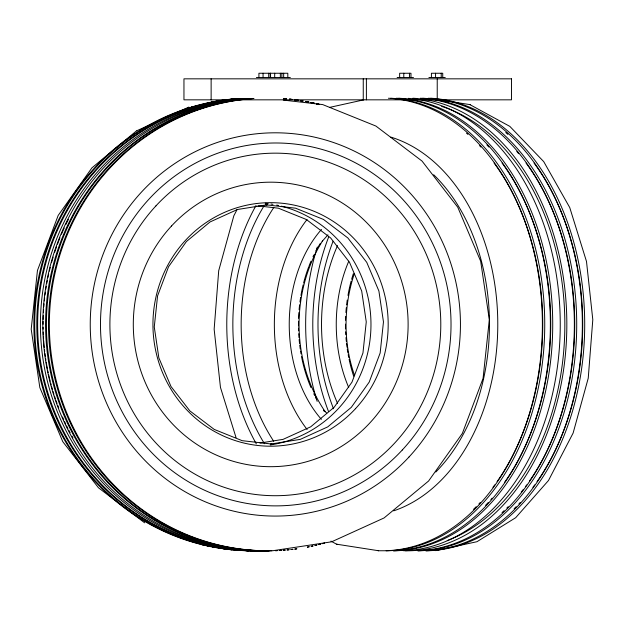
<?xml version="1.0" encoding="UTF-8"?>
<svg xmlns="http://www.w3.org/2000/svg" width="624" height="624" viewBox="0 0 624 624"><rect width="100%" height="100%" fill="white"/><g stroke="black" fill="none" stroke-linecap="round" stroke-linejoin="round"><path stroke-width="0.94" d="M354.299 273.725C343.442 306.501 343.067 343.106 354.65 375.734M236.964 209.773L233.828 215.81L218.712 270.676L214.149 329.199L220.459 387.395L236.044 437.588M327.967 234.811L322.202 241.348L322.46 241.036C290.573 292.001 291.135 361.561 325.01 411.434M136.461 130.907L91.939 167.848L58.165 215.459L37.448 270.496L31.2 329.215L39.842 387.598L62.782 441.683L98.467 487.773L144.635 522.818M329.48 107.429L363.769 99.84M136.633 130.829L188.9 107.063M435.677 550.657L476.962 541.71L515.666 517.717L548.48 480.519L573.121 433.056L588.237 378.199L592.8 319.675L586.498 261.472L569.751 207.566L543.715 161.616L509.824 126.376L469.841 104.59M259.974 443.032L283.07 439.374L310.705 426.808L334.105 407.332L351.983 382.122L362.95 352.989L366.257 321.906L361.686 290.995L349.534 262.361L330.65 237.962L306.298 219.453M270.449 444.101L300.284 439.374L327.74 426.886L351.312 407.332L369.19 382.122L380.156 352.989L383.464 321.906L378.893 290.995L366.748 262.361L347.857 237.962L323.513 219.453L295.565 208.19L265.567 204.766L267.29 204.766L237.455 209.5L209.992 221.98L186.428 241.535L168.55 266.744L157.576 295.877L154.268 326.96L158.847 357.872L170.992 386.506L189.883 410.912L214.227 429.413L242.167 440.677L272.173 444.101M256.394 77.532L290.339 77.532M397.121 77.532L413.494 77.532M428.891 77.532L445.263 77.532M330.931 541.117L336.515 544.183L378.643 550.75L385.694 550.75A226.372 160.064 -90 0 0 542.381 326.36A226.372 160.064 -90 0 0 388.417 98.233M283.28 100.09L322.709 104.59L375.898 126.048L422.058 161.093L457.743 207.184L480.683 261.269L489.325 319.66L483.077 378.37L462.361 433.407L428.587 481.018L384.064 517.959L331.625 541.804L272.626 550.75A226.372 218.657 90 0 1 49.553 334.199A226.372 218.657 90 0 1 253.757 98.545M258.032 205.873L278.359 208.19L306.478 219.539M439.296 99.832L470.434 104.684M336.515 544.183L337.108 544.276M378.035 550.657L378.643 550.75M324.737 411.107L326.726 413.174M442.736 77.532L442.736 73.25L431.418 73.25L431.418 77.532M441.223 73.25L441.223 77.532M437.229 78.835L437.229 99.832M435.56 73.25L435.56 77.532M410.966 77.532L410.966 73.25L399.649 73.25L399.649 77.532M409.445 73.25L409.445 77.532M403.79 73.25L403.79 77.532M366.389 78.835L366.389 99.832M363.254 78.835L363.254 99.832M287.812 77.532L287.812 73.25L258.921 73.25L258.921 77.532M283.67 73.25L283.67 77.532M281.869 73.25L281.869 77.532M280.348 73.25L280.348 77.532M274.693 73.25L274.693 77.532M270.551 73.25L270.551 77.532M270.239 73.25L270.239 77.532M268.718 73.25L268.718 77.532M263.063 73.25L263.063 77.532M211.13 78.835L211.13 99.832M271.768 550.75A226.372 218.657 90 0 1 48.672 333.7A226.372 218.657 90 0 1 253.867 98.483M265.73 550.594A226.372 218.657 -90 0 1 263.804 550.672M260.918 550.75A226.372 218.657 -90 0 1 37.853 334.199A226.372 218.657 -90 0 1 242.057 98.545M269.701 550.75A226.372 218.657 90 0 1 46.652 334.706A226.372 218.657 90 0 1 249.865 98.615M268.835 550.75A226.372 218.657 -90 0 1 45.77 334.199A226.372 218.657 -90 0 1 249.974 98.545M246.254 98.615A226.372 218.657 -90 0 0 43.04 334.706A226.372 218.657 -90 0 0 266.081 550.75A226.372 218.657 90 0 1 263.203 550.797M243.844 98.615A226.372 218.657 -90 0 0 40.677 335.696A226.372 218.657 -90 0 0 265.598 550.703A226.372 218.657 90 0 1 263.671 550.75M72.93 437.791A223.564 215.943 90 0 1 71.994 436.114M70.145 432.736A223.564 215.943 90 0 1 68.796 430.17M67.907 428.446A223.564 215.943 90 0 1 66.612 425.841M65.762 424.094A223.564 215.943 90 0 1 64.514 421.457M63.695 419.687A223.564 215.943 90 0 1 62.501 417.019M58.765 408.002A223.564 215.943 90 0 1 57.728 405.272M57.049 403.439A223.564 215.943 90 0 1 56.066 400.694M55.427 398.853A223.564 215.943 90 0 1 54.506 396.092M53.914 394.243A223.564 215.943 90 0 1 53.048 391.474M52.502 389.618A223.564 215.943 90 0 1 51.698 386.841M51.184 384.985A223.564 215.943 90 0 1 50.684 383.12M50.201 381.248A223.564 215.943 90 0 1 48.633 374.634M48.212 372.731A223.564 215.943 90 0 1 47.814 370.82M47.432 368.901A223.564 215.943 90 0 1 46.215 362.162M45.903 360.227A223.564 215.943 90 0 1 45.607 358.285M45.326 356.351A223.564 215.943 90 0 1 44.936 353.434M44.702 351.484A223.564 215.943 90 0 1 44.483 349.541M44.273 347.591A223.564 215.943 90 0 1 43.696 340.782M43.563 338.84A223.564 215.943 90 0 1 43.454 336.898M43.352 334.955A223.564 215.943 90 0 1 43.243 332.054M43.165 329.152A223.564 215.943 90 0 1 43.134 327.226M43.118 324.324A223.564 215.943 90 0 1 43.134 321.407M43.165 319.465A223.564 215.943 90 0 1 43.282 315.565M43.415 312.64A223.564 215.943 90 0 1 43.586 309.707M43.789 306.774A223.564 215.943 90 0 1 44.031 303.841M44.312 300.916A223.564 215.943 90 0 1 44.632 297.991M44.983 295.074A223.564 215.943 90 0 1 45.38 292.157M45.802 289.255A223.564 215.943 90 0 1 46.27 286.361M46.769 283.475A223.564 215.943 90 0 1 47.307 280.605M47.876 277.75A223.564 215.943 90 0 1 48.688 273.967M49.343 271.144A223.564 215.943 90 0 1 50.263 267.4M51.503 262.72A223.564 215.943 90 0 1 53.134 257.119M54.608 252.47A223.564 215.943 90 0 1 56.503 246.932M57.509 244.179A223.564 215.943 90 0 1 59.982 237.806M61.48 234.211A223.564 215.943 90 0 1 64.241 227.986M65.894 224.492A223.564 215.943 90 0 1 68.476 219.313M260.06 550.75A226.372 218.657 90 0 1 36.972 333.7A226.372 218.657 90 0 1 242.159 98.483M257.993 550.75A226.372 218.657 90 0 1 34.952 334.706A226.372 218.657 90 0 1 238.165 98.615M257.135 550.75A226.372 218.657 90 0 1 34.07 334.199A226.372 218.657 90 0 1 238.267 98.545M265.278 203.291A121.774 117.624 90 0 1 268.156 203.627M271.034 204.04A121.774 117.624 90 0 1 272.938 204.36M276.721 205.085A121.774 117.624 90 0 1 278.6 205.499M281.385 206.17A121.774 117.624 90 0 1 370.835 330.33A121.774 117.624 90 0 1 270.208 444.951M254.257 550.797A226.372 218.657 -90 0 1 251.363 550.797M248.461 550.766A226.372 218.657 -90 0 1 245.56 550.688M242.642 550.571A226.372 218.657 -90 0 1 239.733 550.415M237.791 550.29A226.372 218.657 -90 0 1 234.874 550.064M231.956 549.799A226.372 218.657 -90 0 1 229.047 549.494M226.138 549.151A226.372 218.657 -90 0 1 223.236 548.761M221.302 548.488A226.372 218.657 -90 0 1 218.416 548.036M215.537 547.544A226.372 218.657 -90 0 1 212.667 547.014M210.756 546.64A226.372 218.657 -90 0 1 206.965 545.836M205.078 545.415A226.372 218.657 -90 0 1 201.334 544.51M191.482 107.063A226.372 218.657 -90 0 1 193.323 106.517M195.179 105.986A226.372 218.657 -90 0 1 197.044 105.472M207.418 102.937A226.372 218.657 -90 0 1 209.329 102.523M211.24 102.133A226.372 218.657 -90 0 1 213.151 101.767M215.077 101.408A226.372 218.657 -90 0 1 216.996 101.072M218.923 100.753A226.372 218.657 -90 0 1 220.857 100.448M222.784 100.168A226.372 218.657 -90 0 1 224.718 99.902M226.652 99.653A226.372 218.657 -90 0 1 228.595 99.427M230.529 99.216A226.372 218.657 -90 0 1 232.463 99.021M254.147 550.805A226.372 218.657 -90 0 1 252.221 550.797M248.352 550.742A226.372 218.657 -90 0 1 246.418 550.688M242.533 550.524A226.372 218.657 -90 0 1 240.591 550.415M237.682 550.22A226.372 218.657 -90 0 1 235.732 550.064M231.847 549.705A226.372 218.657 -90 0 1 229.905 549.494M226.996 549.151A226.372 218.657 -90 0 1 224.094 548.761M221.2 548.34A226.372 218.657 -90 0 1 219.274 548.036M216.395 547.544A226.372 218.657 -90 0 1 213.525 547.014M210.67 546.445A226.372 218.657 -90 0 1 207.831 545.836M205 545.197A226.372 218.657 -90 0 1 202.192 544.51M231.387 99.216A226.372 218.657 -90 0 1 233.329 99.021M265.957 550.797A226.372 218.657 90 0 1 264.03 550.805M265.855 550.805A226.372 218.657 -90 0 1 263.929 550.797M390.764 98.233A226.372 160.064 -90 0 1 544.721 327.694A226.372 160.064 -90 0 1 386.162 550.797M408.19 98.35A226.372 160.064 90 0 1 560.235 327.709A226.372 160.064 90 0 1 403.564 550.75M398.759 98.233A226.372 160.064 90 0 1 552.7 328.357A226.372 160.064 90 0 1 393.214 550.805M396.404 98.233A226.372 160.064 -90 0 1 550.368 326.36A226.372 160.064 -90 0 1 393.689 550.75M486.892 144.94A223.564 158.083 -90 0 1 488.888 147.061M502.055 163.051A223.564 158.083 -90 0 1 504.481 482.461M492.172 498.147A223.564 158.083 -90 0 1 490.87 499.621M488.241 502.507A223.564 158.083 -90 0 1 485.573 505.307M256.308 443.851A191.623 135.502 90 0 1 256.051 205.468M390.874 137.124A191.623 135.502 90 0 1 497.773 322.413A191.623 135.502 90 0 1 393.65 510.853M264.482 443.734A181.451 128.31 90 0 1 264.038 205.85M433.657 174.728A181.451 128.31 90 0 1 435.817 472.001M466.495 133.154A223.564 158.083 -90 0 1 467.906 134.378M479.567 145.642A223.564 158.083 -90 0 1 480.893 147.061M494.06 163.051A223.564 158.083 -90 0 1 497.071 481.634M494.731 484.91A223.564 158.083 -90 0 1 492.937 487.336M480.246 502.507A223.564 158.083 -90 0 1 478.92 503.919M476.229 506.68A223.564 158.083 -90 0 1 473.507 509.356M420.389 98.233A226.372 160.064 90 0 1 574.353 326.36A226.372 160.064 90 0 1 417.667 550.75M441.667 106.392A223.564 158.083 -90 0 1 564.821 320.393A223.564 158.083 -90 0 1 447.221 540.556M412.862 98.233A226.372 160.064 -90 0 1 566.787 329.698A226.372 160.064 -90 0 1 405.421 550.797M516.773 151.445A223.564 158.083 -90 0 1 518.692 153.699M526.04 163.051A223.564 158.083 -90 0 1 529.62 480.808M526.703 484.91A223.564 158.083 -90 0 1 525.509 486.533M523.084 489.723A223.564 158.083 -90 0 1 521.227 492.071M508.201 506.68A223.564 158.083 -90 0 1 506.844 508.03M504.106 510.658A223.564 158.083 -90 0 1 502.039 512.569M422.737 98.233A226.372 160.064 -90 0 1 576.693 327.694A226.372 160.064 -90 0 1 418.135 550.797M428.384 98.233A226.372 160.064 -90 0 1 582.348 326.36A226.372 160.064 -90 0 1 425.662 550.75M505.76 132.553A223.564 158.083 90 0 1 507.874 134.378M534.027 163.051A223.564 158.083 90 0 1 537.038 481.634M534.698 484.91A223.564 158.083 90 0 1 532.904 487.336M520.213 502.507A223.564 158.083 90 0 1 518.887 503.919M516.196 506.68A223.564 158.083 90 0 1 514.16 508.693M430.732 98.233A226.372 160.064 -90 0 1 584.688 327.694A226.372 160.064 -90 0 1 426.13 550.797M337.537 403.322A148.723 105.16 90 0 1 337.522 245.591M321.383 419.336A121.774 86.104 90 0 1 321.493 229.414M307.125 429.491A142.249 100.589 -90 0 1 307.016 219.515M273.718 441.277A171.28 121.111 -90 0 1 273.819 207.441M333.536 408.767A172.731 122.14 90 0 1 333.083 241.246M328.52 411.497A181.451 128.31 90 0 1 328.645 237.05M317.156 401.372A190.172 134.472 90 0 1 317.288 247.073M353.644 376.139A121.774 86.104 -90 0 1 349.12 359.377M348.738 357.513A121.774 86.104 -90 0 1 348.208 354.728M347.88 352.856A121.774 86.104 -90 0 1 347.279 349.081M347.014 347.186A121.774 86.104 -90 0 1 346.546 343.356M346.343 341.429A121.774 86.104 -90 0 1 346 337.576M345.805 334.69A121.774 86.104 -90 0 1 345.657 331.796M345.556 328.918A121.774 86.104 -90 0 1 345.501 324.129M345.548 320.276A121.774 86.104 -90 0 1 345.688 316.415M345.914 312.538A121.774 86.104 -90 0 1 346.312 307.718M346.624 304.84A121.774 86.104 -90 0 1 347.24 300.089M347.981 295.409A121.774 86.104 -90 0 1 351.125 281.151M351.64 279.287A121.774 86.104 -90 0 1 353.309 273.764M348.715 387.535A121.774 86.104 -90 0 1 348.769 261.214M324.464 411.614A121.774 86.104 -90 0 1 323.404 410.124M316.462 398.908A121.774 86.104 -90 0 1 315.549 397.207M314.66 395.483A121.774 86.104 -90 0 1 313.786 393.744M310.939 387.535A121.774 86.104 -90 0 1 301.532 356.585M301.018 353.8A121.774 86.104 -90 0 1 300.55 350.977M300.261 349.081A121.774 86.104 -90 0 1 299.746 345.275M299.528 343.356A121.774 86.104 -90 0 1 299.146 339.511M298.982 337.576A121.774 86.104 -90 0 1 298.732 333.723M298.6 330.837A121.774 86.104 -90 0 1 298.514 327.959M298.49 326.048A121.774 86.104 -90 0 1 298.506 321.243M298.584 318.349A121.774 86.104 -90 0 1 298.888 312.538M299.114 309.644A121.774 86.104 -90 0 1 299.598 304.84M299.957 301.985A121.774 86.104 -90 0 1 300.651 297.274M300.963 295.409A121.774 86.104 -90 0 1 303.139 284.918M303.607 283.031A121.774 86.104 -90 0 1 308.794 266.651M309.122 265.785A121.774 86.104 -90 0 1 310.994 261.214M313.014 256.729A121.774 86.104 -90 0 1 313.864 254.966M316.087 250.645A121.774 86.104 -90 0 1 320.401 243.259M511.469 78.835L183.955 78.835L183.955 99.832L511.469 99.832L511.469 78.835M286.627 98.888A226.372 218.657 90 0 0 283.709 98.654A226.372 218.657 -90 0 1 286.627 98.888M292.453 99.481A226.372 218.657 90 0 0 289.536 99.169A226.372 218.657 -90 0 1 292.453 99.481M298.256 100.246A226.372 218.657 90 0 0 294.388 99.723A226.372 218.657 -90 0 1 298.256 100.246M303.069 100.994A226.372 218.657 90 0 0 300.183 100.534A226.372 218.657 -90 0 1 303.069 100.994M308.818 102.04A226.372 218.657 90 0 0 305.947 101.501A226.372 218.657 -90 0 1 308.818 102.04M314.504 103.241A226.372 218.657 90 0 0 311.665 102.625A226.372 218.657 -90 0 1 314.504 103.241M319.199 104.356A226.372 218.657 90 0 0 316.384 103.678A226.372 218.657 -90 0 1 319.199 104.356M322.546 543.644A226.372 218.657 90 0 0 324.418 543.137A226.372 218.657 -90 0 1 322.546 543.644M318.794 544.612A226.372 218.657 90 0 0 320.674 544.136A226.372 218.657 -90 0 1 318.794 544.612M315.003 545.509A226.372 218.657 90 0 0 316.898 545.072A226.372 218.657 -90 0 1 315.003 545.509M311.197 546.343A226.372 218.657 90 0 0 313.108 545.938A226.372 218.657 -90 0 1 311.197 546.343M307.375 547.108A226.372 218.657 90 0 0 309.286 546.733A226.372 218.657 -90 0 1 307.375 547.108M294.84 549.089A226.372 218.657 90 0 0 296.774 548.839A226.372 218.657 -90 0 1 294.84 549.089M290.963 549.549A226.372 218.657 90 0 0 292.906 549.331A226.372 218.657 -90 0 1 290.963 549.549M287.095 549.939A226.372 218.657 90 0 0 289.029 549.752A226.372 218.657 -90 0 1 287.095 549.939M283.226 550.251A226.372 218.657 90 0 0 285.16 550.103A226.372 218.657 -90 0 1 283.226 550.251M279.357 550.501A226.372 218.657 90 0 0 281.291 550.384A226.372 218.657 -90 0 1 279.357 550.501M275.504 550.672A226.372 218.657 90 0 0 277.43 550.594A226.372 218.657 -90 0 1 275.504 550.672M285.761 98.888A226.372 218.657 90 0 0 283.819 98.725A226.372 218.657 -90 0 1 285.761 98.888M291.587 99.481A226.372 218.657 90 0 0 289.645 99.271A226.372 218.657 -90 0 1 291.587 99.481M297.398 100.246A226.372 218.657 90 0 0 294.497 99.84A226.372 218.657 -90 0 1 297.398 100.246M302.211 100.994A226.372 218.657 90 0 0 300.292 100.682A226.372 218.657 -90 0 1 302.211 100.994M307.952 102.04A226.372 218.657 90 0 0 306.049 101.681A226.372 218.657 -90 0 1 307.952 102.04M313.646 103.241A226.372 218.657 90 0 0 310.807 102.625A226.372 218.657 -90 0 1 313.646 103.241M318.334 104.356A226.372 218.657 90 0 0 316.462 103.896A226.372 218.657 -90 0 1 318.334 104.356M155.914 205.904A171.28 165.446 90 0 0 235.903 490.776A171.28 165.446 90 0 0 434.21 276.619A171.28 165.446 90 0 0 155.914 205.904M408.962 457.041A191.623 185.094 -90 0 0 319.465 138.333A191.623 185.094 -90 0 0 97.601 377.926A191.623 185.094 -90 0 0 408.962 457.041M402.277 450.005A181.451 175.274 -90 0 0 317.53 148.216A181.451 175.274 -90 0 0 107.453 375.086A181.451 175.274 -90 0 0 402.277 450.005M171.514 225.997A142.249 137.405 90 0 0 237.955 462.587A142.249 137.405 90 0 0 402.652 284.723A142.249 137.405 90 0 0 171.514 225.997M355.469 408.704A121.774 117.624 -90 0 0 298.6 206.17A121.774 117.624 -90 0 0 157.615 358.426A121.774 117.624 -90 0 0 355.469 408.704"/></g></svg>
